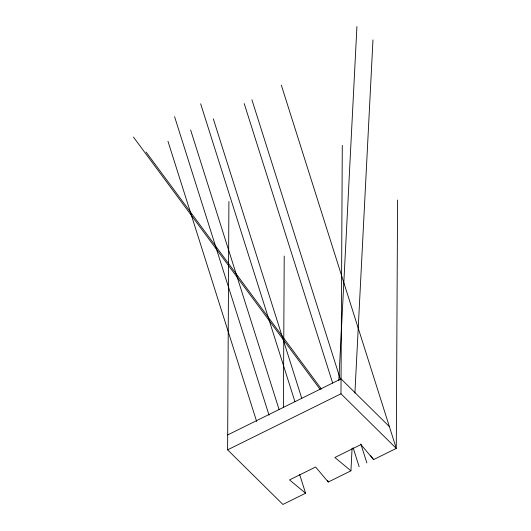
<?xml version="1.0" encoding="UTF-8"?>
<svg xmlns="http://www.w3.org/2000/svg" width="531" height="531" viewBox="0 0 531 531"><rect width="100%" height="100%" fill="white"/><g stroke="black" fill="none" stroke-linecap="round" stroke-linejoin="round"><path stroke-width="0.8" d="M299.584 474.289L305.584 493.239L282.91 504.45L227.607 449.837L228.907 201.435M283.415 407.576L284.211 256.048M305.584 493.239L289.528 479.905L315.606 467.014L328.258 482.029L350.931 470.818L334.882 457.49L360.954 444.593L373.605 459.607L396.279 448.403L340.982 393.79L342.283 145.381M397.58 199.995L396.279 448.403L281.33 85.192M338.811 380.561L356.925 26.55M350.931 470.818L352.086 448.197M354.907 393.073L372.974 39.885M227.686 434.935L341.061 378.882L389.382 426.605M227.607 449.837L340.982 393.79M146.071 152.058L321.401 389.044M370.651 455.618L373.605 459.607M133.42 137.044L320.08 389.342M251.9 99.742L340.364 379.253M360.854 444.002L366.855 462.952M244.2 103.545L332.665 383.063M353.155 447.806L359.155 466.756M213.309 118.818L301.767 398.336M327.76 480.449L328.258 482.029M200.652 103.804L294.864 401.482M190.629 130.029L279.094 409.547M174.58 116.694L269.038 415.162M167.955 141.239L256.672 421.541"/></g></svg>
